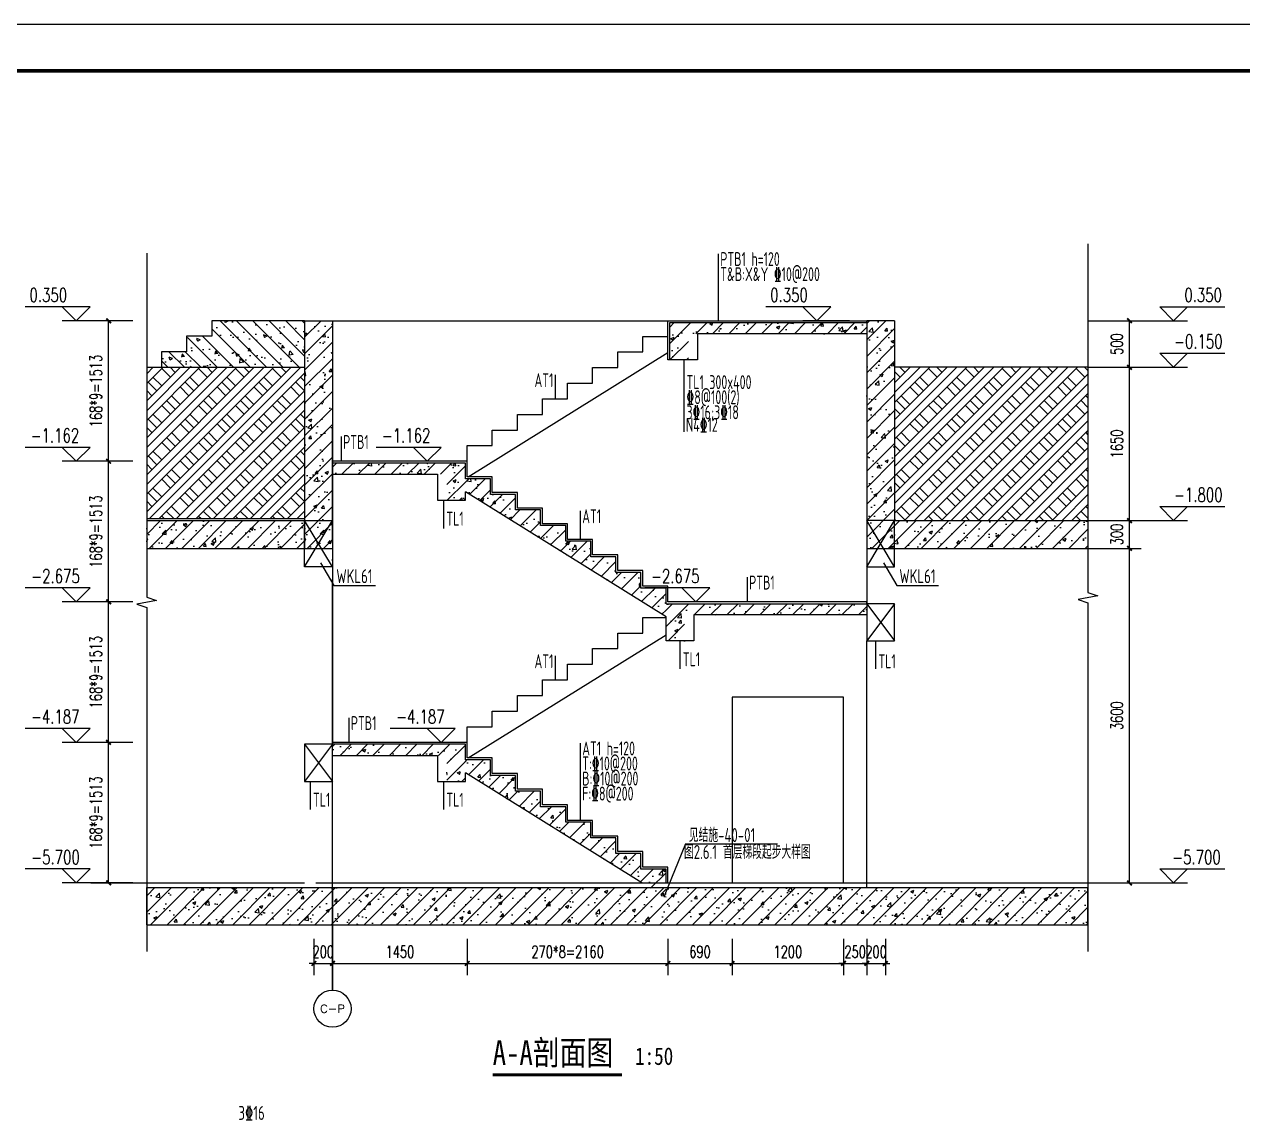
# Model space of a CAD drawing. Extents: x 37906 to 290206, y -18154 to 41246.
# Drawn here: x 95417 to 108530, y -252 to 11546 of the extents above; entities that cross this region are included whole.
import ezdxf
from ezdxf.enums import TextEntityAlignment as Align

# ---------------------------------------------------------------- set-up
doc = ezdxf.new("R2010")
doc.units = 0
doc.header["$LTSCALE"] = 1000
doc.header["$MEASUREMENT"] = 0
doc.linetypes.add('DOTE', pattern=[2.42, 2, -0.2, 0.02, -0.2])
for name, color, linetype in [('AXIS', 3, 'Continuous'), ('AXIS_TEXT', 7, 'Continuous'), ('DIM_SYMB', 3, 'Continuous'), ('DOTE', 1, 'DOTE'), ('ECA_TK', 7, 'Continuous'), ('PUB_DIM', 3, 'Continuous'), ('PUB_HATCH', 8, 'Continuous'), ('PUB_TEXT', 7, 'Continuous'), ('RF-QT', 30, 'Continuous'), ('S_E_STAIR', 4, 'Continuous'), ('S_STAIR', 2, 'Continuous'), ('S_SURFACE', 6, 'Continuous'), ('TEXT', 7, 'Continuous'), ('tk', 7, 'Continuous'), ('WALL', 9, 'Continuous'), ('WALL_TEXT', 7, 'Continuous')]:
    doc.layers.add(name, color=color, linetype=linetype)
doc.styles.add('_TCH_AXIS', font='COMPLEX', dxfattribs={"bigfont": 'GBCBIG'})
doc.styles.add('_TCH_DIM', font='SIMPLEX', dxfattribs={"bigfont": 'GBCBIG'})
doc.styles.add('_TCH_DIM_T3', font='SIMPLEX', dxfattribs={"width": 0.705882, "bigfont": 'GBCBIG'})
doc.styles.add('COMPLEX', font='COMPLEX.shx', dxfattribs={"width": 0.65})
doc.styles.get("Standard").update_dxf_attribs({"font": 'tssdeng2.shx', "width": 0.7, "bigfont": 'hztxt.shx'})
doc.styles.add('TSSD_Label', font='tssdeng2.shx', dxfattribs={"width": 0.7, "bigfont": 'tssdchn.shx'})
doc.styles.add('TSSD_Rein', font='tssdeng2.shx', dxfattribs={"width": 0.7, "bigfont": 'tssdchn.shx'})
doc.styles.add('TYDG_01', font='', dxfattribs={"width": 0.8})
doc.styles.get('TYDG_01').set_extended_font_data('SimSun')
doc.dimstyles.new('_TCH_ARCH&&50', dxfattribs={"dimtxt": 127.5, "dimasz": 50, "dimexe": 125, "dimexo": 150, "dimgap": 61.25, "dimtad": 1, "dimdec": 0, "dimrnd": 5, "dimzin": 0, "dimdsep": 46, "dimtxsty": '_TCH_DIM_T3', "dimblk": 'ARCHTICK', "dimcen": 0.09, "dimclrt": 7, "dimazin": 2, "dimtfac": 1, "dimtdec": 0, "dimtix": 1, "dimtmove": 2, "dimatfit": 3, "dimfxl": 1, "dimtolj": 1, "dimtzin": 0, "dimarcsym": 0})
pattern_1 = [(45, (-1666658.54, -4771.24), (-88.388348, 88.388348), []), (50, (-1666658.54, -4771.24), (358.63009, -31.376067), [37.5, -412.5]), (355, (-1666658.54, -4771.24), (-69.37567, 376.09607), [30, -330]), (100.4514, (-1666628.65, -4773.86), (289.25469, 344.71977), [31.870095, -350.571056]), (46.1842, (-1666658.54, -4671.24), (533.62052, -82.75951), [56.25, -618.75]), (96.6356, (-1666614.07, -4678.14), (467.33135, 487.05894), [47.80514, -525.8565]), (351.1842, (-1666658.54, -4671.24), (467.33097, 487.0593), [45, -495]), (21, (-1666608.54, -4696.24), (298.453526, -201.309445), [37.5, -412.5]), (326, (-1666608.54, -4696.24), (121.657666, 362.57502), [30, -330]), (71.4514, (-1666583.66, -4713.02), (420.111314, 161.26525), [31.870095, -350.571056]), (37.5, (-1666658.54, -4771.24), (6.079928, 166.446927), [0, -326, 0, -335, 0, -331.25]), (7.5, (-1666658.54, -4771.24), (131.534769, 197.205856), [0, -191, 0, -318.5, 0, -126.25]), (327.5, (-1666770.04, -4771.24), (266.911218, -11.277436), [0, -125, 0, -390, 0, -517.5]), (317.5, (-1666820.04, -4771.24), (291.593085, 50.05249), [0, -162.5, 0, -259, 0, -367.5])]
pattern_2 = [(45, (-1191698.14, -131068.13), (-88.388348, 88.388348), []), (50, (-1191698.14, -131068.13), (358.63009, -31.37607), [37.5, -412.5]), (355, (-1191698.14, -131068.13), (-69.37567, 376.09607), [30, -330]), (100.4514, (-1191668.25, -131070.74), (289.25469, 344.71977), [31.8701, -350.57106]), (46.1842, (-1191698.14, -130968.13), (533.62052, -82.7595), [56.25, -618.75]), (96.6356, (-1191653.67, -130975), (467.33135, 487.05894), [47.80514, -525.8565]), (351.1842, (-1191698.14, -130968.1), (467.33097, 487.0593), [45, -495]), (21, (-1191648.14, -130993.13), (298.453526, -201.309445), [37.5, -412.5]), (326, (-1191648.14, -130993.13), (121.65767, 362.57502), [30, -330]), (71.4514, (-1191623.27, -131009.9), (420.11131, 161.26525), [31.8701, -350.57106]), (37.5, (-1191698.14, -131068.13), (6.079928, 166.446927), [0, -326, 0, -335, 0, -331.25]), (7.5, (-1191698.14, -131068.13), (131.534769, 197.205856), [0, -191, 0, -318.5, 0, -126.25]), (327.5, (-1191809.64, -131068.13), (266.911218, -11.277436), [0, -125, 0, -390, 0, -517.5]), (317.5, (-1191859.64, -131068.13), (291.593085, 50.05249), [0, -162.5, 0, -259, 0, -367.5])]

# ---------------------------------------------------------------- blocks, each defined once
blk = doc.blocks.new('10B_A1E图框')
at = {"layer": 'ECA_TK'}
blk.add_lwpolyline([(0, 0), (841, 0), (841, 594), (0, 594)], close=True, dxfattribs=at)
at = {"layer": 'ECA_TK', "const_width": 0.8}
blk.add_lwpolyline([(831, 10), (831, 584), (18, 584), (18, 10)], close=True, dxfattribs=at)
blk = doc.blocks.new('_ArchTick')
at = {"color": 0, "linetype": 'ByBlock', "const_width": 0.4}
blk.add_lwpolyline([(-0.5, -0.5), (0.5, 0.5)], dxfattribs=at)
blk = doc.blocks.new('*D541')
at = {"layer": 'Defpoints', "color": 0}
for p in [(104484, 1856), (104684, 1856), (104684, 1440)]:
    blk.add_point(p, dxfattribs=at)
at = {"layer": 'PUB_DIM', "color": 0, "lineweight": -2}
for p, q in [((104484, 1706), (104484, 1315)), ((104684, 1706), (104684, 1315)), ((104484, 1440), (104434, 1440)), ((104484, 1440), (104684, 1440)), ((104684, 1440), (104734, 1440))]:
    blk.add_line(p, q, dxfattribs=at)
at = {"layer": 'PUB_DIM', "color": 0, "lineweight": -2, "xscale": 50, "yscale": 50, "zscale": 50}
blk.add_blockref('_ArchTick', (104484, 1440), dxfattribs=at)
at = {"layer": 'PUB_DIM', "color": 0, "lineweight": -2, "xscale": 50, "yscale": 50, "zscale": 50, "rotation": 180}
blk.add_blockref('_ArchTick', (104684, 1440), dxfattribs=at)
at = {"layer": 'PUB_DIM', "color": 7, "insert": (104584, 1565), "char_height": 127.5, "attachment_point": 5, "style": '_TCH_DIM_T3'}
blk.add_mtext('\\A1;200', dxfattribs=at)
blk = doc.blocks.new('*D542')
at = {"layer": 'Defpoints', "color": 0}
for p in [(104234, 1856), (104484, 1856), (104484, 1440)]:
    blk.add_point(p, dxfattribs=at)
at = {"layer": 'PUB_DIM', "color": 0, "lineweight": -2}
for p, q in [((104234, 1706), (104234, 1315)), ((104484, 1706), (104484, 1315)), ((104234, 1440), (104184, 1440)), ((104234, 1440), (104484, 1440)), ((104484, 1440), (104534, 1440))]:
    blk.add_line(p, q, dxfattribs=at)
at = {"layer": 'PUB_DIM', "color": 0, "lineweight": -2, "xscale": 50, "yscale": 50, "zscale": 50}
blk.add_blockref('_ArchTick', (104234, 1440), dxfattribs=at)
at = {"layer": 'PUB_DIM', "color": 0, "lineweight": -2, "xscale": 50, "yscale": 50, "zscale": 50, "rotation": 180}
blk.add_blockref('_ArchTick', (104484, 1440), dxfattribs=at)
at = {"layer": 'PUB_DIM', "color": 7, "insert": (104359, 1565), "char_height": 127.5, "attachment_point": 5, "style": '_TCH_DIM_T3'}
blk.add_mtext('\\A1;250', dxfattribs=at)
blk = doc.blocks.new('*D543')
at = {"layer": 'Defpoints', "color": 0}
for p in [(103034, 1856), (104234, 1856), (104234, 1440)]:
    blk.add_point(p, dxfattribs=at)
at = {"layer": 'PUB_DIM', "color": 0, "lineweight": -2}
for p, q in [((103034, 1706), (103034, 1315)), ((104234, 1706), (104234, 1315)), ((103034, 1440), (104234, 1440))]:
    blk.add_line(p, q, dxfattribs=at)
at = {"layer": 'PUB_DIM', "color": 0, "lineweight": -2, "xscale": 50, "yscale": 50, "zscale": 50, "rotation": 180}
blk.add_blockref('_ArchTick', (103034, 1440), dxfattribs=at)
at = {"layer": 'PUB_DIM', "color": 0, "lineweight": -2, "xscale": 50, "yscale": 50, "zscale": 50}
blk.add_blockref('_ArchTick', (104234, 1440), dxfattribs=at)
at = {"layer": 'PUB_DIM', "color": 7, "insert": (103634, 1565), "char_height": 127.5, "attachment_point": 5, "style": '_TCH_DIM_T3'}
blk.add_mtext('\\A1;1200', dxfattribs=at)
blk = doc.blocks.new('*D544')
at = {"layer": 'Defpoints', "color": 0}
for p in [(102344, 1856), (103034, 1856), (103034, 1440)]:
    blk.add_point(p, dxfattribs=at)
at = {"layer": 'PUB_DIM', "color": 0, "lineweight": -2}
for p, q in [((102344, 1706), (102344, 1315)), ((103034, 1706), (103034, 1315)), ((102344, 1440), (103034, 1440))]:
    blk.add_line(p, q, dxfattribs=at)
at = {"layer": 'PUB_DIM', "color": 0, "lineweight": -2, "xscale": 50, "yscale": 50, "zscale": 50, "rotation": 180}
blk.add_blockref('_ArchTick', (102344, 1440), dxfattribs=at)
at = {"layer": 'PUB_DIM', "color": 0, "lineweight": -2, "xscale": 50, "yscale": 50, "zscale": 50}
blk.add_blockref('_ArchTick', (103034, 1440), dxfattribs=at)
at = {"layer": 'PUB_DIM', "color": 7, "insert": (102689, 1565), "char_height": 127.5, "attachment_point": 5, "style": '_TCH_DIM_T3'}
blk.add_mtext('\\A1;690', dxfattribs=at)
blk = doc.blocks.new('*D545')
at = {"layer": 'Defpoints', "color": 0}
for p in [(100184, 1856), (102344, 1856), (102344, 1440)]:
    blk.add_point(p, dxfattribs=at)
at = {"layer": 'PUB_DIM', "color": 0, "lineweight": -2}
for p, q in [((100184, 1706), (100184, 1315)), ((102344, 1706), (102344, 1315)), ((100184, 1440), (102344, 1440))]:
    blk.add_line(p, q, dxfattribs=at)
at = {"layer": 'PUB_DIM', "color": 0, "lineweight": -2, "xscale": 50, "yscale": 50, "zscale": 50, "rotation": 180}
blk.add_blockref('_ArchTick', (100184, 1440), dxfattribs=at)
at = {"layer": 'PUB_DIM', "color": 0, "lineweight": -2, "xscale": 50, "yscale": 50, "zscale": 50}
blk.add_blockref('_ArchTick', (102344, 1440), dxfattribs=at)
at = {"layer": 'PUB_DIM', "color": 7, "insert": (101264, 1565), "char_height": 127.5, "attachment_point": 5, "style": '_TCH_DIM_T3'}
blk.add_mtext('\\A1;270*8=2160', dxfattribs=at)
blk = doc.blocks.new('*D546')
at = {"layer": 'Defpoints', "color": 0}
for p in [(98734, 1856), (100184, 1856), (100184, 1440)]:
    blk.add_point(p, dxfattribs=at)
at = {"layer": 'PUB_DIM', "color": 0, "lineweight": -2}
for p, q in [((98734, 1706), (98734, 1315)), ((100184, 1706), (100184, 1315)), ((98734, 1440), (100184, 1440))]:
    blk.add_line(p, q, dxfattribs=at)
at = {"layer": 'PUB_DIM', "color": 0, "lineweight": -2, "xscale": 50, "yscale": 50, "zscale": 50, "rotation": 180}
blk.add_blockref('_ArchTick', (98734, 1440), dxfattribs=at)
at = {"layer": 'PUB_DIM', "color": 0, "lineweight": -2, "xscale": 50, "yscale": 50, "zscale": 50}
blk.add_blockref('_ArchTick', (100184, 1440), dxfattribs=at)
at = {"layer": 'PUB_DIM', "color": 7, "insert": (99459, 1565), "char_height": 127.5, "attachment_point": 5, "style": '_TCH_DIM_T3'}
blk.add_mtext('\\A1;1450', dxfattribs=at)
blk = doc.blocks.new('*D547')
at = {"layer": 'Defpoints', "color": 0}
for p in [(98534, 1856), (98734, 1856), (98734, 1440)]:
    blk.add_point(p, dxfattribs=at)
at = {"layer": 'PUB_DIM', "color": 0, "lineweight": -2}
for p, q in [((98534, 1706), (98534, 1315)), ((98734, 1706), (98734, 1315)), ((98534, 1440), (98484, 1440)), ((98534, 1440), (98734, 1440)), ((98734, 1440), (98784, 1440))]:
    blk.add_line(p, q, dxfattribs=at)
at = {"layer": 'PUB_DIM', "color": 0, "lineweight": -2, "xscale": 50, "yscale": 50, "zscale": 50}
blk.add_blockref('_ArchTick', (98534, 1440), dxfattribs=at)
at = {"layer": 'PUB_DIM', "color": 0, "lineweight": -2, "xscale": 50, "yscale": 50, "zscale": 50, "rotation": 180}
blk.add_blockref('_ArchTick', (98734, 1440), dxfattribs=at)
at = {"layer": 'PUB_DIM', "color": 7, "insert": (98634, 1565), "char_height": 127.5, "attachment_point": 5, "style": '_TCH_DIM_T3'}
blk.add_mtext('\\A1;200', dxfattribs=at)
blk = doc.blocks.new('*D548')
at = {"layer": 'AXIS', "color": 0, "lineweight": -2}
for p, q in [((96584, 3819), (96199, 3819)), ((96324, 2306), (96324, 3819)), ((96584, 2306), (96199, 2306))]:
    blk.add_line(p, q, dxfattribs=at)
at = {"layer": 'Defpoints', "color": 0}
for p in [(96324, 3819), (96734, 3819), (96734, 2306)]:
    blk.add_point(p, dxfattribs=at)
at = {"layer": 'AXIS', "color": 0, "lineweight": -2, "xscale": 50, "yscale": 50, "zscale": 50}
for p, rotation in [((96324, 3819), 90), ((96324, 2306), 270)]:
    blk.add_blockref('_ArchTick', p, dxfattribs=dict(at, rotation=rotation))
at = {"layer": 'AXIS', "color": 7, "insert": (96187, 3063), "char_height": 127.5, "attachment_point": 5, "rotation": 90, "style": '_TCH_DIM_T3'}
blk.add_mtext('\\A1;168*9=1513', dxfattribs=at)
blk = doc.blocks.new('*D549')
at = {"layer": 'AXIS', "color": 0, "lineweight": -2}
for p, q in [((96584, 5332), (96199, 5332)), ((96324, 3819), (96324, 5332)), ((96584, 3819), (96199, 3819))]:
    blk.add_line(p, q, dxfattribs=at)
at = {"layer": 'Defpoints', "color": 0}
for p in [(96324, 5332), (96734, 5332), (96734, 3819)]:
    blk.add_point(p, dxfattribs=at)
at = {"layer": 'AXIS', "color": 0, "lineweight": -2, "xscale": 50, "yscale": 50, "zscale": 50}
for p, rotation in [((96324, 5332), 90), ((96324, 3819), 270)]:
    blk.add_blockref('_ArchTick', p, dxfattribs=dict(at, rotation=rotation))
at = {"layer": 'AXIS', "color": 7, "insert": (96187, 4575), "char_height": 127.5, "attachment_point": 5, "rotation": 90, "style": '_TCH_DIM_T3'}
blk.add_mtext('\\A1;168*9=1513', dxfattribs=at)
blk = doc.blocks.new('*D550')
at = {"layer": 'AXIS', "color": 0, "lineweight": -2}
for p, q in [((96584, 6844), (96199, 6844)), ((96324, 5332), (96324, 6844)), ((96584, 5332), (96199, 5332))]:
    blk.add_line(p, q, dxfattribs=at)
at = {"layer": 'Defpoints', "color": 0}
for p in [(96324, 6844), (96734, 6844), (96734, 5332)]:
    blk.add_point(p, dxfattribs=at)
at = {"layer": 'AXIS', "color": 0, "lineweight": -2, "xscale": 50, "yscale": 50, "zscale": 50}
for p, rotation in [((96324, 6844), 90), ((96324, 5332), 270)]:
    blk.add_blockref('_ArchTick', p, dxfattribs=dict(at, rotation=rotation))
at = {"layer": 'AXIS', "color": 7, "insert": (96187, 6088), "char_height": 127.5, "attachment_point": 5, "rotation": 90, "style": '_TCH_DIM_T3'}
blk.add_mtext('\\A1;168*9=1513', dxfattribs=at)
blk = doc.blocks.new('*D551')
at = {"layer": 'AXIS', "color": 0, "lineweight": -2}
for p, q in [((96584, 8356), (96199, 8356)), ((96324, 6844), (96324, 8356)), ((96584, 6844), (96199, 6844))]:
    blk.add_line(p, q, dxfattribs=at)
at = {"layer": 'Defpoints', "color": 0}
for p in [(96324, 8356), (96734, 8356), (96734, 6844)]:
    blk.add_point(p, dxfattribs=at)
at = {"layer": 'AXIS', "color": 0, "lineweight": -2, "xscale": 50, "yscale": 50, "zscale": 50}
for p, rotation in [((96324, 8356), 90), ((96324, 6844), 270)]:
    blk.add_blockref('_ArchTick', p, dxfattribs=dict(at, rotation=rotation))
at = {"layer": 'AXIS', "color": 7, "insert": (96187, 7600), "char_height": 127.5, "attachment_point": 5, "rotation": 90, "style": '_TCH_DIM_T3'}
blk.add_mtext('\\A1;168*9=1513', dxfattribs=at)
blk = doc.blocks.new('*D552')
at = {"layer": 'AXIS', "color": 0, "lineweight": -2}
for p, q in [((106861, 5906), (107437, 5906)), ((107312, 2306), (107312, 5906)), ((106861, 2306), (107437, 2306))]:
    blk.add_line(p, q, dxfattribs=at)
at = {"layer": 'Defpoints', "color": 0}
for p in [(106711, 5906), (107312, 5906), (106711, 2306)]:
    blk.add_point(p, dxfattribs=at)
at = {"layer": 'AXIS', "color": 0, "lineweight": -2, "xscale": 50, "yscale": 50, "zscale": 50}
for p, rotation in [((107312, 5906), 90), ((107312, 2306), 270)]:
    blk.add_blockref('_ArchTick', p, dxfattribs=dict(at, rotation=rotation))
at = {"layer": 'AXIS', "color": 7, "insert": (107175, 4106), "char_height": 127.5, "attachment_point": 5, "rotation": 90, "style": '_TCH_DIM_T3'}
blk.add_mtext('\\A1;3600', dxfattribs=at)
blk = doc.blocks.new('*D553')
at = {"layer": 'AXIS', "color": 0, "lineweight": -2}
for p, q in [((106861, 6206), (107437, 6206)), ((107312, 5906), (107312, 6206)), ((106861, 5906), (107437, 5906))]:
    blk.add_line(p, q, dxfattribs=at)
at = {"layer": 'Defpoints', "color": 0}
for p in [(106711, 6206), (107312, 6206), (106711, 5906)]:
    blk.add_point(p, dxfattribs=at)
at = {"layer": 'AXIS', "color": 0, "lineweight": -2, "xscale": 50, "yscale": 50, "zscale": 50}
for p, rotation in [((107312, 6206), 90), ((107312, 5906), 270)]:
    blk.add_blockref('_ArchTick', p, dxfattribs=dict(at, rotation=rotation))
at = {"layer": 'AXIS', "color": 7, "insert": (107175, 6056), "char_height": 127.5, "attachment_point": 5, "rotation": 90, "style": '_TCH_DIM_T3'}
blk.add_mtext('\\A1;300', dxfattribs=at)
blk = doc.blocks.new('*D554')
at = {"layer": 'AXIS', "color": 0, "lineweight": -2}
for p, q in [((106861, 7856), (107437, 7856)), ((107312, 6206), (107312, 7856)), ((106861, 6206), (107437, 6206))]:
    blk.add_line(p, q, dxfattribs=at)
at = {"layer": 'Defpoints', "color": 0}
for p in [(106711, 7856), (107312, 7856), (106711, 6206)]:
    blk.add_point(p, dxfattribs=at)
at = {"layer": 'AXIS', "color": 0, "lineweight": -2, "xscale": 50, "yscale": 50, "zscale": 50}
for p, rotation in [((107312, 7856), 90), ((107312, 6206), 270)]:
    blk.add_blockref('_ArchTick', p, dxfattribs=dict(at, rotation=rotation))
at = {"layer": 'AXIS', "color": 7, "insert": (107175, 7031), "char_height": 127.5, "attachment_point": 5, "rotation": 90, "style": '_TCH_DIM_T3'}
blk.add_mtext('\\A1;1650', dxfattribs=at)
blk = doc.blocks.new('*D555')
at = {"layer": 'AXIS', "color": 0, "lineweight": -2}
for p, q in [((106861, 8356), (107437, 8356)), ((107312, 7856), (107312, 8356)), ((106861, 7856), (107437, 7856))]:
    blk.add_line(p, q, dxfattribs=at)
at = {"layer": 'Defpoints', "color": 0}
for p in [(106711, 8356), (107312, 8356), (106711, 7856)]:
    blk.add_point(p, dxfattribs=at)
at = {"layer": 'AXIS', "color": 0, "lineweight": -2, "xscale": 50, "yscale": 50, "zscale": 50}
for p, rotation in [((107312, 8356), 90), ((107312, 7856), 270)]:
    blk.add_blockref('_ArchTick', p, dxfattribs=dict(at, rotation=rotation))
at = {"layer": 'AXIS', "color": 7, "insert": (107175, 8106), "char_height": 127.5, "attachment_point": 5, "rotation": 90, "style": '_TCH_DIM_T3'}
blk.add_mtext('\\A1;500', dxfattribs=at)
blk = doc.blocks.new('_AXISO')
blk.add_circle((0, 0), 0.5)
at = {"layer": 'AXIS_TEXT', "style": 'COMPLEX', "width": 1.041667}
blk.add_attdef('A', text='', height=0.56, dxfattribs=at).set_placement((-0.25, -0.28), (0.25, -0.28), align=Align.FIT)

msp = doc.modelspace()

# ---------------------------------------------------------------- hatches: boundary and pattern name
at = {"layer": 'PUB_HATCH'}
h = msp.add_hatch(dxfattribs=at)
h.set_pattern_fill('钢筋混凝土', color=256, scale=50, style=0)
h.set_pattern_definition([(135, (3658782.35, 1435204.45), (88.3883476, 88.3883476), []), (130, (3658782.35, 1435204.45), (-358.630091, -31.376067), [37.5, -412.5]), (185, (3658782.35, 1435204.45), (69.375667, 376.096067), [30, -330]), (79.5486, (3658752.46, 1435201.84), (-289.25469, 344.71977), [31.870095, -350.571056]), (133.8158, (3658782.35, 1435304.45), (-533.620524, -82.759507), [56.25, -618.75]), (83.3644, (3658737.9, 1435297.56), (-467.33135, 487.058935), [47.805144, -525.8565]), (188.8158, (3658782.35, 1435304.45), (-467.33097, 487.0593), [45, -495]), (159, (3658732.35, 1435279.45), (-298.453526, -201.309445), [37.5, -412.5]), (214, (3658732.35, 1435279.45), (-121.657666, 362.575023), [30, -330]), (108.5486, (3658707.48, 1435262.68), (-420.111314, 161.265248), [31.870095, -350.571056]), (142.5, (3658782.35, 1435204.45), (-6.0799277, 166.446927), [0, -326, 0, -335, 0, -331.25]), (172.5, (3658782.35, 1435204.45), (-131.534769, 197.205856), [0, -191, 0, -318.5, 0, -126.25]), (212.5, (3658893.85, 1435204.45), (-266.911218, -11.277436), [0, -125, 0, -390, 0, -517.5]), (222.5, (3658943.85, 1435204.45), (-291.593085, 50.052491), [0, -162.5, 0, -259, 0, -367.5])])
h.paths.add_polyline_path([(98433.8, 8356.4), (97433.8, 8356.4), (97433.8, 8189.7), (97174.2, 8189.8), (97174.2, 8023.1), (96892.4, 8023.1), (96892.4, 7856.4), (98433.8, 7856.4)])
h = msp.add_hatch(dxfattribs=at)
h.set_pattern_fill('钢筋混凝土', color=256, scale=50, style=0)
h.set_pattern_definition([(45, (-1664958.34, -4771.24), (-88.388348, 88.388348), []), (50, (-1664958.34, -4771.24), (358.63009, -31.376067), [37.5, -412.5]), (355, (-1664958.34, -4771.24), (-69.37567, 376.09607), [30, -330]), (100.4514, (-1664928.46, -4773.86), (289.25469, 344.71977), [31.870095, -350.571056]), (46.1842, (-1664958.34, -4671.24), (533.62052, -82.75951), [56.25, -618.75]), (96.6356, (-1664913.9, -4678.14), (467.33135, 487.05894), [47.80514, -525.8565]), (351.1842, (-1664958.34, -4671.24), (467.33097, 487.0593), [45, -495]), (21, (-1664908.34, -4696.24), (298.453526, -201.309445), [37.5, -412.5]), (326, (-1664908.34, -4696.24), (121.657666, 362.57502), [30, -330]), (71.4514, (-1664883.47, -4713.02), (420.111314, 161.26525), [31.870095, -350.571056]), (37.5, (-1664958.34, -4771.24), (6.079928, 166.446927), [0, -326, 0, -335, 0, -331.25]), (7.5, (-1664958.34, -4771.24), (131.534769, 197.205856), [0, -191, 0, -318.5, 0, -126.25]), (327.5, (-1665069.84, -4771.24), (266.911218, -11.277436), [0, -125, 0, -390, 0, -517.5]), (317.5, (-1665119.84, -4771.24), (291.593085, 50.05249), [0, -162.5, 0, -259, 0, -367.5])])
h.paths.add_polyline_path([(98433.8, 5906.4), (98733.8, 5906.4), (98733.8, 8356.4), (98433.8, 8356.4)])
h = msp.add_hatch(dxfattribs=at)
h.set_pattern_fill('钢筋混凝土', color=256, scale=50, style=0)
h.set_pattern_definition(pattern_2)
h.paths.add_polyline_path([(102363.8, 8336.6), (104483.8, 8336.6), (104483.8, 8216.6), (102563.8, 8216.6), (102563.8, 7936.6), (102363.8, 7936.6)])
h = msp.add_hatch(dxfattribs=at)
h.set_pattern_fill('钢筋混凝土', color=256, scale=50, style=0)
h.set_pattern_definition(pattern_1)
h.paths.add_polyline_path([(104783.8, 6206.4), (104783.8, 8356.4), (104483.8, 8356.6), (104483.8, 5906.4), (106864.9, 5906.4), (106864.9, 6206.4)])
h = msp.add_hatch(dxfattribs=at)
h.set_pattern_fill('夯实土壤', color=256, scale=50, angle=90, style=0)
h.set_pattern_definition([(45, (843796.96, -384584.62), (198.69701, -198.69701), []), (45, (843796.96, -384479.62), (198.69701, -198.69701), []), (45, (843796.96, -384374.62), (198.69701, -198.69701), []), (315, (843796.96, -384584.62), (-198.69701, -198.69701), [132.5, -148.5]), (315, (843849.46, -384532.12), (-198.69701, -198.69701), [132.5, -148.5]), (315, (843901.96, -384479.62), (-198.69701, -198.69701), [132.5, -148.5])])
h.paths.add_polyline_path([(98433.8, 7856.4), (96733.6, 7856.4), (96733.6, 6226.4), (98433.8, 6226.4)])
h = msp.add_hatch(dxfattribs=at)
h.set_pattern_fill('夯实土壤', color=256, scale=50, angle=90, style=0)
h.set_pattern_definition([(45, (852447.15, -384584.62), (198.69701, -198.69701), []), (45, (852447.15, -384479.62), (198.69701, -198.69701), []), (45, (852447.15, -384374.62), (198.69701, -198.69701), []), (315, (852447.15, -384584.62), (-198.69701, -198.69701), [132.5, -148.5]), (315, (852499.65, -384532.12), (-198.69701, -198.69701), [132.5, -148.5]), (315, (852552.15, -384479.62), (-198.69701, -198.69701), [132.5, -148.5])])
h.paths.add_polyline_path([(104783.8, 6206.4), (106864.9, 6206.4), (106864.9, 7856.4), (104783.8, 7856.4)])
h = msp.add_hatch(dxfattribs=at)
h.set_pattern_fill('钢筋混凝土', color=256, scale=50, style=0)
h.set_pattern_definition(pattern_2)
h.paths.add_polyline_path([(100163.8, 6824), (98733.8, 6824), (98733.8, 6704), (99963.8, 6704), (99963.8, 6424), (100163.8, 6424)])
h = msp.add_hatch(dxfattribs=at)
h.set_pattern_fill('钢筋混凝土', color=256, scale=50, style=0)
h.set_pattern_definition(pattern_2)
h.paths.add_polyline_path([(102323.8, 5311.5), (102323.8, 5479.6), (102053.8, 5479.6), (102053.8, 5647.6), (101783.8, 5647.6), (101783.8, 5815.7), (101513.8, 5815.7), (101513.8, 5983.7), (101243.8, 5983.7), (101243.8, 6151.8), (100973.8, 6151.8), (100973.8, 6319.9), (100703.8, 6319.9), (100703.8, 6487.9), (100433.8, 6487.9), (100433.8, 6656), (100163.8, 6656), (100163.8, 6704), (100163.8, 6514.6), (102323.8, 5170.2)])
h = msp.add_hatch(dxfattribs=at)
h.set_pattern_fill('钢筋混凝土', color=256, scale=50, style=0)
h.set_pattern_definition(pattern_1)
h.paths.add_polyline_path([(96733.6, 5906.4), (98433.8, 5906.4), (98433.8, 6206.4), (96733.6, 6206.4)])
h = msp.add_hatch(dxfattribs=at)
h.set_pattern_fill('钢筋混凝土', color=256, scale=50, style=0)
h.set_pattern_definition(pattern_2)
h.paths.add_polyline_path([(102323.8, 5311.5), (104483.8, 5311.5), (104483.8, 5191.5), (102523.8, 5191.5), (102523.8, 4911.5), (102323.8, 4911.5)])
h = msp.add_hatch(dxfattribs=at)
h.set_pattern_fill('钢筋混凝土', color=256, scale=50, style=0)
h.set_pattern_definition(pattern_2)
h.paths.add_polyline_path([(100163.8, 3799), (98733.8, 3799), (98733.8, 3679), (99963.8, 3679), (99963.8, 3399), (100163.8, 3399)])
h = msp.add_hatch(dxfattribs=at)
h.set_pattern_fill('钢筋混凝土', color=256, scale=50, style=0)
h.set_pattern_definition(pattern_2)
h.paths.add_polyline_path([(102323.8, 2286.4), (102323.8, 2454.5), (102053.8, 2454.5), (102053.8, 2622.5), (101783.8, 2622.5), (101783.8, 2790.6), (101513.8, 2790.6), (101513.8, 2958.7), (101243.8, 2958.7), (101243.8, 3126.7), (100973.8, 3126.7), (100973.8, 3294.8), (100703.8, 3294.8), (100703.8, 3462.8), (100433.8, 3462.8), (100433.8, 3630.9), (100163.8, 3630.9), (100163.8, 3679), (100163.8, 3489.6), (102323.8, 2145.1)])
h = msp.add_hatch(dxfattribs=at)
h.set_pattern_fill('钢筋混凝土', color=256, scale=50, style=0)
h.set_pattern_definition(pattern_1)
h.paths.add_polyline_path([(98633.8, 1856.4), (98633.8, 2256.4), (96733.6, 2256.4), (96733.6, 1856.4)])
h = msp.add_hatch(dxfattribs=at)
h.set_pattern_fill('钢筋混凝土', color=256, scale=50, style=0)
h.set_pattern_definition(pattern_1)
h.paths.add_polyline_path([(104583.8, 1856.4), (104583.8, 2256.4), (98633.8, 2256.4), (98633.8, 1856.4)])
h = msp.add_hatch(dxfattribs=at)
h.set_pattern_fill('钢筋混凝土', color=256, scale=50, style=0)
h.set_pattern_definition(pattern_1)
h.paths.add_polyline_path([(106864.9, 2256.4), (104583.8, 2256.4), (104583.8, 1856.4), (106864.9, 1856.4)])

# ---------------------------------------------------------------- linework, layer by layer
for p, q in [((98433.8, 5706.4), (98733.8, 6206.4)), ((98733.8, 5706.4), (98433.8, 6206.4)), ((104783.8, 5706.4), (104483.8, 6206.4)), ((104483.8, 5706.4), (104783.8, 6206.4)), ((98604.5, 5749.7), (98747.6, 5507.6)), ((98733.8, 5706.4), (98733.8, 3799)), ((104483.8, 5706.4), (104483.8, 5311.5)), ((104664.3, 5749.7), (104807.4, 5507.6)), ((98747.6, 5507.6), (99197.2, 5507.6)), ((104807.4, 5507.6), (105257, 5507.6)), ((104783.8, 5311.5), (104483.8, 4911.5)), ((104483.8, 5311.5), (104783.8, 4911.5)), ((104483.8, 2256.4), (104483.8, 4911.5)), ((98733.8, 3799), (98433.8, 3399)), ((98433.8, 3799), (98733.8, 3399)), ((98733.8, 2256.4), (98733.8, 3399))]:
    msp.add_line(p, q)
for points in [[(98433.8, 6206.4), (98733.8, 6206.4), (98733.8, 5706.4), (98433.8, 5706.4)], [(104783.8, 6206.4), (104483.8, 6206.4), (104483.8, 5706.4), (104783.8, 5706.4)], [(104783.8, 5311.5), (104483.8, 5311.5), (104483.8, 4911.5), (104783.8, 4911.5)], [(98733.8, 3799), (98433.8, 3799), (98433.8, 3399), (98733.8, 3399)]]:
    msp.add_lwpolyline(points, close=True)
msp.add_lwpolyline([(103033.8, 2306.4), (104233.8, 2306.4), (104233.8, 4306.4), (103033.8, 4306.4), (103033.8, 2306.4)])
at = {"layer": 'AXIS'}
msp.add_line((98733.8, 2256.4), (98733.8, 1152), dxfattribs=at)
at = {"layer": 'DIM_SYMB'}
for points in [[(106864.9, 9183.9), (106864.9, 5432.7), (106969.9, 5394.5), (106759.9, 5357.4), (106864.9, 5320.2), (106864.9, 1568.9)], [(96733.6, 9083.1), (96733.6, 5382.3), (96838.6, 5344.1), (96628.6, 5307), (96733.6, 5269.8), (96733.6, 1568.9)]]:
    msp.add_lwpolyline(points, dxfattribs=at)
at = {"layer": 'DIM_SYMB', "lineweight": -3, "const_width": 35}
msp.add_lwpolyline([(100458.2, 240.6), (101850.2, 240.6)], dxfattribs=at)
at = {"layer": 'DOTE'}
msp.add_line((98733.8, 1152), (98733.8, 7206.4), dxfattribs=at)
at = {"layer": 'DOTE', "linetype": 'DOTE'}
msp.add_line((96134.3, 2306.4), (106864.9, 2306.4), dxfattribs=at)
at = {"layer": 'PUB_DIM'}
for p, q in [((96124.2, 8506.4), (95424.2, 8506.4)), ((95974.2, 8356.4), (95824.2, 8506.4)), ((95974.2, 8356.4), (96124.2, 8506.4)), ((104096.7, 8506.6), (103396.7, 8506.6)), ((103946.7, 8356.6), (103796.7, 8506.6)), ((103946.7, 8356.6), (104096.7, 8506.6)), ((107787, 8356.4), (107637, 8506.4)), ((107637, 8506.4), (108337, 8506.4)), ((107787, 8356.4), (107937, 8506.4)), ((96324.2, 8356.4), (95824.2, 8356.4)), ((104296.7, 8356.6), (103796.7, 8356.6)), ((107437, 8356.4), (107937, 8356.4)), ((107787, 7856.4), (107637, 8006.4)), ((107637, 8006.4), (108337, 8006.4)), ((107787, 7856.4), (107937, 8006.4)), ((107437, 7856.4), (107937, 7856.4)), ((96124.2, 6994), (95424.2, 6994)), ((95974.2, 6844), (95824.2, 6994)), ((95974.2, 6844), (96124.2, 6994)), ((99903.8, 6994), (99203.8, 6994)), ((99753.8, 6844), (99603.8, 6994)), ((99753.8, 6844), (99903.8, 6994)), ((96324.2, 6844), (95824.2, 6844)), ((100103.8, 6844), (99603.8, 6844)), ((107787, 6206.4), (107637, 6356.4)), ((107637, 6356.4), (108337, 6356.4)), ((107787, 6206.4), (107937, 6356.4)), ((107437, 6206.4), (107937, 6206.4)), ((96124.2, 5481.5), (95424.2, 5481.5)), ((95974.2, 5331.5), (95824.2, 5481.5)), ((95974.2, 5331.5), (96124.2, 5481.5)), ((102794.7, 5481.5), (102094.7, 5481.5)), ((102644.7, 5331.5), (102494.7, 5481.5)), ((102644.7, 5331.5), (102794.7, 5481.5)), ((96324.2, 5331.5), (95824.2, 5331.5)), ((103087.4, 5331.5), (102594.7, 5331.5)), ((96124.2, 3969), (95424.2, 3969)), ((95974.2, 3819), (95824.2, 3969)), ((95974.2, 3819), (96124.2, 3969)), ((100054.1, 3969), (99354.1, 3969)), ((99904.1, 3819), (99754.1, 3969)), ((99904.1, 3819), (100054.1, 3969)), ((96324.2, 3819), (95824.2, 3819)), ((100141.7, 3819), (99641.7, 3819)), ((96124.2, 2456.4), (95424.2, 2456.4)), ((95974.2, 2306.4), (95824.2, 2456.4)), ((95974.2, 2306.4), (96124.2, 2456.4)), ((107787, 2306.4), (107637, 2456.4)), ((107637, 2456.4), (108337, 2456.4)), ((107787, 2306.4), (107937, 2456.4)), ((96324.2, 2306.4), (95824.2, 2306.4)), ((107437, 2306.4), (107937, 2306.4))]:
    msp.add_line(p, q, dxfattribs=at)
at = {"layer": 'PUB_DIM', "color": 15}
msp.add_line((98733.8, 8356.4), (104483.8, 8356.4), dxfattribs=at)
at = {"layer": 'RF-QT'}
for p, q in [((98433.8, 8356.4), (98433.8, 5906.4)), ((98433.8, 8356.4), (98733.8, 8356.4)), ((98733.8, 8356.4), (98733.8, 5906.4)), ((104483.8, 8356.4), (104483.8, 5906.4)), ((104783.8, 8356.4), (104483.8, 8356.4)), ((104783.8, 8356.4), (104783.8, 6206.4)), ((96733.6, 6206.4), (98433.8, 6206.4)), ((96733.6, 6206.4), (96733.6, 5906.4)), ((104783.8, 6206.4), (106864.9, 6206.4)), ((106864.9, 6206.4), (106864.9, 5906.4)), ((96733.6, 5906.4), (98433.8, 5906.4)), ((98433.8, 5906.4), (98733.8, 5906.4)), ((104483.8, 5906.4), (106864.9, 5906.4)), ((96733.6, 2256.4), (106864.9, 2256.4)), ((96733.6, 1856.4), (96733.6, 2256.4)), ((106864.9, 1856.4), (106864.9, 2256.4)), ((96733.6, 1856.4), (106864.9, 1856.4))]:
    msp.add_line(p, q, dxfattribs=at)
at = {"layer": 'S_E_STAIR'}
for p, q in [((102073.8, 8020.5), (102073.8, 8188.5)), ((102073.8, 8188.5), (102343.8, 8188.5)), ((102343.8, 8188.5), (102343.8, 8216.6)), ((100193, 6676), (102343.8, 8014.7)), ((101803.8, 7852.4), (101803.8, 8020.5)), ((101803.8, 8020.5), (102073.8, 8020.5)), ((101533.8, 7684.3), (101533.8, 7852.4)), ((101533.8, 7852.4), (101803.8, 7852.4)), ((101263.8, 7516.3), (101263.8, 7684.3)), ((101263.8, 7684.3), (101533.8, 7684.3)), ((100993.8, 7348.2), (100993.8, 7516.3)), ((100993.8, 7516.3), (101263.8, 7516.3)), ((100723.8, 7180.2), (100723.8, 7348.2)), ((100723.8, 7348.2), (100993.8, 7348.2)), ((100453.8, 7012.1), (100453.8, 7180.2)), ((100453.8, 7180.2), (100723.8, 7180.2)), ((100183.8, 6844), (100183.8, 7012.1)), ((100183.8, 7012.1), (100453.8, 7012.1)), ((102073.8, 4995.4), (102073.8, 5163.4)), ((102073.8, 5163.4), (102324.4, 5163.4)), ((101803.8, 4827.3), (101803.8, 4995.4)), ((101803.8, 4995.4), (102073.8, 4995.4)), ((100193, 3650.9), (102323.8, 4977.2)), ((101533.8, 4659.3), (101533.8, 4827.3)), ((101533.8, 4827.3), (101803.8, 4827.3)), ((101263.8, 4491.2), (101263.8, 4659.3)), ((101263.8, 4659.3), (101533.8, 4659.3)), ((100993.8, 4323.1), (100993.8, 4491.2)), ((100993.8, 4491.2), (101263.8, 4491.2)), ((100723.8, 4155.1), (100723.8, 4323.1)), ((100723.8, 4323.1), (100993.8, 4323.1)), ((100453.8, 3987), (100453.8, 4155.1)), ((100453.8, 4155.1), (100723.8, 4155.1)), ((100183.8, 3819), (100183.8, 3987)), ((100183.8, 3987), (100453.8, 3987))]:
    msp.add_line(p, q, dxfattribs=at)
at = {"layer": 'S_STAIR'}
for p, q in [((102363.8, 8336.6), (104483.8, 8336.6)), ((102363.8, 7936.6), (102363.8, 8336.6)), ((104483.8, 8336.6), (104483.8, 8216.6)), ((104483.8, 8216.6), (102663.8, 8216.6)), ((102663.8, 8216.6), (102663.8, 7936.6)), ((104483.8, 8176.5), (104483.8, 8056.5)), ((102663.8, 7936.6), (102363.8, 7936.6)), ((100163.8, 6824), (98733.8, 6824)), ((98733.8, 6824), (98733.8, 6704)), ((100163.8, 6656), (100163.8, 6824)), ((98733.8, 6704), (99863.8, 6704)), ((99863.8, 6704), (99863.8, 6424)), ((100433.8, 6656), (100163.8, 6656)), ((100433.8, 6487.9), (100433.8, 6656)), ((102323.8, 5170.2), (100163.8, 6514.6)), ((100163.8, 6424), (100163.8, 6514.6)), ((100703.8, 6487.9), (100433.8, 6487.9)), ((100703.8, 6319.9), (100703.8, 6487.9)), ((99863.8, 6424), (100163.8, 6424)), ((100973.8, 6319.9), (100703.8, 6319.9)), ((100973.8, 6151.8), (100973.8, 6319.9)), ((101243.8, 6151.8), (100973.8, 6151.8)), ((101243.8, 5983.7), (101243.8, 6151.8)), ((101513.8, 5983.7), (101243.8, 5983.7)), ((101513.8, 5815.7), (101513.8, 5983.7)), ((101783.8, 5815.7), (101513.8, 5815.7)), ((101783.8, 5647.6), (101783.8, 5815.7)), ((102053.8, 5647.6), (101783.8, 5647.6)), ((102053.8, 5479.6), (102053.8, 5647.6)), ((102323.8, 5479.6), (102053.8, 5479.6)), ((102323.8, 5311.5), (102323.8, 5479.6)), ((102323.8, 5311.5), (104483.8, 5311.5)), ((104483.8, 5311.5), (104483.8, 5191.5)), ((102323.8, 4911.5), (102323.8, 5170.2)), ((104483.8, 5191.5), (102623.8, 5191.5)), ((102623.8, 5191.5), (102623.8, 4911.5)), ((98733.8, 5076.4), (98733.8, 4956.4)), ((102623.8, 4911.5), (102323.8, 4911.5)), ((100163.8, 3799), (98733.8, 3799)), ((98733.8, 3679), (99863.8, 3679)), ((99863.8, 3679), (99863.8, 3399)), ((100163.8, 3630.9), (100163.8, 3799)), ((100433.8, 3630.9), (100163.8, 3630.9)), ((100433.8, 3462.8), (100433.8, 3630.9)), ((102064.6, 2306.4), (100163.8, 3489.6)), ((100163.8, 3399), (100163.8, 3489.6)), ((100703.8, 3462.8), (100433.8, 3462.8)), ((100703.8, 3294.8), (100703.8, 3462.8)), ((99863.8, 3399), (100163.8, 3399)), ((100973.8, 3294.8), (100703.8, 3294.8)), ((100973.8, 3126.7), (100973.8, 3294.8)), ((101243.8, 3126.7), (100973.8, 3126.7)), ((101243.8, 2958.7), (101243.8, 3126.7)), ((101513.8, 2958.7), (101243.8, 2958.7)), ((101513.8, 2790.6), (101513.8, 2958.7)), ((101783.8, 2790.6), (101513.8, 2790.6)), ((101783.8, 2622.5), (101783.8, 2790.6)), ((102053.8, 2622.5), (101783.8, 2622.5)), ((102053.8, 2454.5), (102053.8, 2622.5)), ((102323.8, 2454.5), (102053.8, 2454.5)), ((102323.8, 2306.4), (102323.8, 2454.5))]:
    msp.add_line(p, q, dxfattribs=at)
for points in [[(98433.8, 8356.4), (97433.8, 8356.4), (97433.8, 8189.7), (97163.2, 8189.8), (97163.2, 8023.1), (96892.4, 8023.1), (96892.4, 7856.4)], [(96733.6, 7856.4), (98433.8, 7856.4)], [(106864.9, 7856.4), (104783.8, 7856.4)]]:
    msp.add_lwpolyline(points, dxfattribs=at)
at = {"layer": 'S_SURFACE'}
for p, q in [((102343.8, 7936.6), (102343.8, 8356.6)), ((102343.8, 8356.6), (104483.8, 8356.6)), ((104483.8, 8356.6), (104483.8, 8336.6)), ((102363.8, 7936.6), (102343.8, 7936.6)), ((100183.8, 6844), (98733.8, 6844)), ((98733.8, 6844), (98733.8, 6824)), ((100183.8, 6724), (100183.8, 6844)), ((100183.8, 6676), (100183.8, 6724)), ((100183.8, 6724), (100183.8, 6724)), ((100453.8, 6676), (100183.8, 6676)), ((100453.8, 6507.9), (100453.8, 6676)), ((100723.8, 6507.9), (100453.8, 6507.9)), ((100723.8, 6339.9), (100723.8, 6507.9)), ((100993.8, 6339.9), (100723.8, 6339.9)), ((100993.8, 6171.8), (100993.8, 6339.9)), ((101263.8, 6171.8), (100993.8, 6171.8)), ((101263.8, 6003.7), (101263.8, 6171.8)), ((101533.8, 6003.7), (101263.8, 6003.7)), ((101533.8, 5835.7), (101533.8, 6003.7)), ((101803.8, 5835.7), (101533.8, 5835.7)), ((101803.8, 5667.6), (101803.8, 5835.7)), ((102073.8, 5667.6), (101803.8, 5667.6)), ((102073.8, 5499.6), (102073.8, 5667.6)), ((102343.8, 5499.6), (102073.8, 5499.6)), ((102343.8, 5331.5), (102343.8, 5499.6)), ((104483.8, 5331.5), (102343.8, 5331.5)), ((102343.8, 5331.5), (102343.8, 5331.5)), ((104483.8, 5311.5), (104483.8, 5331.5)), ((98733.8, 5106.4), (98733.8, 5076.4)), ((98733.8, 5106.4), (98733.8, 5076.4)), ((100183.8, 3819), (98733.8, 3819)), ((100183.8, 3699), (100183.8, 3819)), ((100183.8, 3650.9), (100183.8, 3699)), ((100183.8, 3699), (100183.8, 3699)), ((100453.8, 3650.9), (100183.8, 3650.9)), ((100453.8, 3482.8), (100453.8, 3650.9)), ((100723.8, 3482.8), (100453.8, 3482.8)), ((100723.8, 3314.8), (100723.8, 3482.8)), ((100993.8, 3314.8), (100723.8, 3314.8)), ((100993.8, 3146.7), (100993.8, 3314.8)), ((101263.8, 3146.7), (100993.8, 3146.7)), ((101263.8, 2978.7), (101263.8, 3146.7)), ((101533.8, 2978.7), (101263.8, 2978.7)), ((101533.8, 2810.6), (101533.8, 2978.7)), ((101803.8, 2810.6), (101533.8, 2810.6)), ((101803.8, 2642.5), (101803.8, 2810.6)), ((102073.8, 2642.5), (101803.8, 2642.5)), ((102073.8, 2474.5), (102073.8, 2642.5)), ((102343.8, 2474.5), (102073.8, 2474.5)), ((102343.8, 2306.4), (102343.8, 2474.5)), ((102343.8, 2306.4), (102343.8, 2306.4))]:
    msp.add_line(p, q, dxfattribs=at)
at = {"layer": 'S_SURFACE', "color": 0}
msp.add_line((98733.8, 2306.4), (104283.8, 2306.4), dxfattribs=at)
for points in [[(96733.6, 2306.4), (98433.8, 2306.4)], [(104403.8, 2306.4), (106864.9, 2306.4)]]:
    msp.add_lwpolyline(points, dxfattribs=at)
at = {"layer": 'TEXT', "color": 4}
for q in [(102302.1, 2165.1), (103524.4, 2727)]:
    msp.add_line((102532.7, 2727), q, dxfattribs=at)
at = {"layer": 'WALL'}
msp.add_line((96733.6, 6226.4), (98433.8, 6226.4), dxfattribs=at)
at = {"layer": 'WALL_TEXT'}
for p, q in [((102884.8, 9077.8), (102884.8, 8356.6)), ((102513.8, 7936.6), (102513.8, 7162.5)), ((101128.8, 7774.5), (101128.8, 7516.3)), ((98825.4, 7109.1), (98825.4, 6844)), ((99929.3, 6424), (99929.3, 6121.2)), ((101398.8, 6309.8), (101398.8, 6003.7)), ((103195.3, 5596.6), (103195.3, 5331.5)), ((102473.8, 4911.5), (102473.8, 4608.7)), ((104579.6, 4911.5), (104579.6, 4608.7)), ((101128.8, 4749.4), (101128.8, 4491.2)), ((98908.7, 4084), (98908.7, 3819)), ((101398.8, 3811), (101398.8, 2978.7)), ((98492.8, 3399), (98492.8, 3096.1)), ((99929.3, 3399), (99929.3, 3096.1))]:
    msp.add_line(p, q, dxfattribs=at)

# ---------------------------------------------------------------- block references
at = {"layer": 'AXIS'}
ref = msp.add_blockref('_AXISO', (98733.8, 952), dxfattribs=dict(at, xscale=400, yscale=400, zscale=400))
ref.add_attrib('A', 'C-P', dxfattribs={"layer": 'AXIS_TEXT', "height": 87.3, "style": '_TCH_AXIS'}).set_placement((98600.8, 908.3), (98866.9, 908.3), align=Align.FIT)
at = {"layer": 'tk', "xscale": 50, "yscale": 50, "zscale": 50}
msp.add_blockref('10B_A1E图框', (79956.2, -18153.7), dxfattribs=at)

# ---------------------------------------------------------------- texts
at = {"width": 0.7}
for p in [(98774.8, 5532.2), (104834.6, 5532.2)]:
    msp.add_text('WKL61', height=150, rotation=360, dxfattribs=at).set_placement(p)
at = {"layer": 'PUB_TEXT'}
for s, height, style, width, p in [('0.350', 148.75, '_TCH_DIM', 0.705882, (95472.2, 8558.9)), ('0.350', 148.75, '_TCH_DIM', 0.705882, (103444.7, 8559.1)), ('0.350', 148.75, '_TCH_DIM', 0.705882, (107902, 8558.9)), ('-0.150', 148.75, '_TCH_DIM', 0.705882, (107792, 8058.9)), ('-1.162', 148.75, '_TCH_DIM', 0.705882, (95485.7, 7046.5)), ('-1.162', 148.75, '_TCH_DIM', 0.705882, (99265.3, 7046.5)), ('-1.800', 148.75, '_TCH_DIM', 0.705882, (107792, 6408.9)), ('-2.675', 148.75, '_TCH_DIM', 0.705882, (95491.7, 5534)), ('-2.675', 148.75, '_TCH_DIM', 0.705882, (102162.2, 5534)), ('-4.187', 148.75, '_TCH_DIM', 0.705882, (95488.7, 4021.5)), ('-4.187', 148.75, '_TCH_DIM', 0.705882, (99418.6, 4021.5)), ('-5.700', 148.75, '_TCH_DIM', 0.705882, (95491.7, 2508.9)), ('-5.700', 148.75, '_TCH_DIM', 0.705882, (107772, 2508.9)), ('A-A剖面图', 264.35, 'TYDG_01', 0.8, (100458.2, 347.5)), ('1:50', 188.82, 'TYDG_01', 0.8, (101990.2, 347.5))]:
    msp.add_text(s, height=height, dxfattribs=dict(at, style=style, width=width)).set_placement(p)
at = {"layer": 'TEXT', "color": 4, "ltscale": 100, "style": 'TSSD_Rein', "width": 0.7}
for s, p in [('见结施-40-01', (102569, 2746.1)), ('图2.6.1 首层梯段起步大样图', (102517, 2564.2))]:
    msp.add_text(s, height=150, dxfattribs=at).set_placement(p)
at = {"layer": 'TEXT', "lineweight": 15, "ltscale": 100, "style": 'TSSD_Label', "width": 0.7}
msp.add_text('3%%13216', height=150, dxfattribs=at).set_placement((97721, -244.6))
at = {"layer": 'WALL_TEXT', "linetype": 'ByBlock', "style": 'TSSD_Rein', "width": 0.65}
for s, p in [('PTB1 h=120', (102907.3, 8945.1)), ('T&B:X&Y %%13210@200', (102907.3, 8783.1)), ('AT1', (100907.8, 7641.8)), ('TL1 300x400', (102543.8, 7620.5)), ('%%1328@100(2)', (102543.8, 7458.5)), ('3%%13216;3%%13218', (102543.8, 7296.5)), ('N4%%13212', (102536.7, 7161.3)), ('PTB1', (98847.9, 6976.4)), ('TL1', (99959.3, 6151.2)), ('AT1', (101421.3, 6177.1)), ('PTB1', (103217.8, 5463.9)), ('AT1', (100907.8, 4616.7)), ('TL1', (102503.8, 4638.7)), ('TL1', (104609.6, 4616.5)), ('PTB1', (98931.2, 3951.3)), ('AT1 h=120', (101421.3, 3678.3)), ('T:%%13210@200', (101421.3, 3516.3)), ('B:%%13210@200', (101421.3, 3354.3)), ('F:%%1328@200', (101421.3, 3192.3)), ('TL1', (98522.8, 3126.2)), ('TL1', (99959.3, 3126.2))]:
    msp.add_text(s, height=150, dxfattribs=at).set_placement(p)

# ---------------------------------------------------------------- dimensions: what is measured, and where the dimension line sits
at = {"layer": 'AXIS'}
for base, p1, p2, picture, middle in [((96324.2, 8356.4), (96733.6, 6844), (96733.6, 8356.4), '*D551', (96186.7, 7600.2)), ((96324.2, 6844), (96733.6, 5331.5), (96733.6, 6844), '*D550', (96186.7, 6087.8)), ((96324.2, 5331.5), (96733.6, 3819), (96733.6, 5331.5), '*D549', (96186.7, 4575.2)), ((96324.2, 3819), (96733.6, 2306.4), (96733.6, 3819), '*D548', (96186.7, 3062.7))]:
    dim = msp.add_linear_dim(base=base, p1=p1, p2=p2, angle=90, text='168*9=1513', dimstyle='_TCH_ARCH&&50', override={"dimgap": 0}, dxfattribs=at)
    dim.commit()
    dim.dimension.update_dxf_attribs({"geometry": picture, "text_midpoint": middle, "dimtype": 161, "text_rotation": 90})
for base, p1, p2, picture, middle in [((107312, 8356.4), (106711, 7856.4), (106711, 8356.4), '*D555', (107174.5, 8106.4)), ((107312, 7856.4), (106711, 6206.4), (106711, 7856.4), '*D554', (107174.5, 7031.4)), ((107312, 6206.4), (106711, 5906.4), (106711, 6206.4), '*D553', (107174.5, 6056.4)), ((107312, 5906.4), (106711, 2306.4), (106711, 5906.4), '*D552', (107174.5, 4106.4))]:
    dim = msp.add_linear_dim(base=base, p1=p1, p2=p2, angle=90, dimstyle='_TCH_ARCH&&50', override={"dimgap": 0}, dxfattribs=at)
    dim.commit()
    dim.dimension.update_dxf_attribs({"geometry": picture, "text_midpoint": middle, "dimtype": 161, "text_rotation": 90})
at = {"layer": 'PUB_DIM'}
for p1, p2, picture, middle in [((98533.8, 1856.4), (98733.8, 1856.4), '*D547', (98633.8, 1565.4)), ((98733.8, 1856.4), (100183.8, 1856.4), '*D546', (99458.8, 1565.4)), ((102343.8, 1856.4), (103033.8, 1856.4), '*D544', (102688.8, 1565.4)), ((103033.8, 1856.4), (104233.8, 1856.4), '*D543', (103633.8, 1565.4)), ((104233.8, 1856.4), (104483.8, 1856.4), '*D542', (104358.8, 1565.4)), ((104483.8, 1856.4), (104683.8, 1856.4), '*D541', (104583.8, 1565.4))]:
    dim = msp.add_aligned_dim(p1=p1, p2=p2, distance=-416, dimstyle='_TCH_ARCH&&50', dxfattribs=at)
    dim.commit()
    dim.dimension.update_dxf_attribs({"geometry": picture, "text_midpoint": middle})
dim = msp.add_aligned_dim(p1=(100183.8, 1856.4), p2=(102343.8, 1856.4), distance=-416, text='270*8=2160', dimstyle='_TCH_ARCH&&50', dxfattribs=at)
dim.commit()
dim.dimension.update_dxf_attribs({"geometry": '*D545', "text_midpoint": (101263.8, 1565.4)})

doc.saveas('drawing.dxf')
